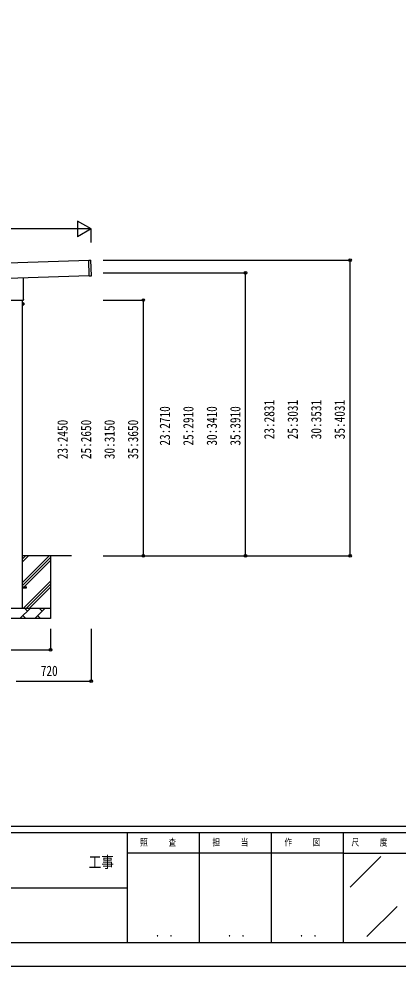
# Model space of a CAD drawing. Units: millimetres, scale not verified. Extents: x -12615 to 12615, y -8910 to 8910.
# Drawn here: x 2848 to 6481, y -8910 to 159 of the extents above; entities that cross this region are included whole.
import ezdxf
from ezdxf.enums import TextEntityAlignment as Align

# ---------------------------------------------------------------- set-up
doc = ezdxf.new("R2010")
doc.units = ezdxf.units.MM
doc.header["$LTSCALE"] = 40
for name, color, linetype in [('0-4_YKK_13', 4, 'Continuous'), ('0-5_YKK_A1', 4, 'Continuous'), ('0-6_YKK_D', 6, 'Continuous'), ('0-7_YKK_ZWAK', 7, 'Continuous')]:
    doc.layers.add(name, color=color, linetype=linetype)
doc.styles.add('ＭＳ ゴシック', font='')
doc.styles.get('ＭＳ ゴシック').set_extended_font_data('MS Gothic')

msp = doc.modelspace()

# ---------------------------------------------------------------- linework, layer by layer
at = {"layer": '0-4_YKK_13'}
for p, q in [((3517.78, -2151.2), (3536.76, -2150.57)), ((3522.77, -2301.12), (3517.78, -2151.2)), ((3542.73, -2299.45), (3537.8, -2151.53)), ((2888.94, -2319.21), (2888.94, -2522.91)), ((3522.77, -2301.12), (3541.76, -2300.48)), ((2888.58, -2535.18), (2752.7, -2535.18)), ((2890.64, -2526.18), (2890.64, -2531.68)), ((2885.14, -2578.38), (2887.64, -2578.38)), ((2887.64, -2564.28), (2893.88, -2564.28)), ((2887.64, -2574.09), (2893.88, -2574.09)), ((2887.64, -2579), (2893.88, -2579)), ((2894.64, -2560.68), (2893.88, -2559.37)), ((2894.64, -2577.68), (2893.88, -2579)), ((2894.64, -2560.68), (2894.64, -2577.68)), ((2883.14, -5277.68), (2920.64, -5277.68)), ((2883.14, -5286.68), (2920.64, -5286.68)), ((2920.64, -5286.68), (2920.64, -5277.68))]:
    msp.add_line(p, q, dxfattribs=at)
msp.add_lwpolyline([(2885.14, -2579.68), (2885.14, -2558.68), (2883.14, -2558.68), (2883.14, -2579.68)], close=True, dxfattribs=at)
for points in [[(2887.64, -2578.38), (2887.64, -2559.98), (2885.14, -2559.98)], [(2887.64, -2579), (2887.64, -2559.37), (2893.88, -2559.37)]]:
    msp.add_lwpolyline(points, dxfattribs=at)
for centre, radius, start, end in [((3536.8, -2151.57), 1, 1.90915, 91.90915), ((3541.73, -2299.49), 1, 271.90915, 1.90915), ((2886.64, -2531.68), 4, 298.95502, 345.52249), ((2886.64, -2526.18), 4, 0, 54.90037), ((2886.64, -2531.68), 4, 345.52249, 0), ((2878.4, -2569.18), 16.24, 342.41205, 17.58795), ((2890.3, -2561.82), 4.34, 325.61575, 34.38425), ((2890.3, -2576.54), 4.34, 325.61575, 34.38425)]:
    msp.add_arc(centre, radius, start, end, dxfattribs=at)
at = {"layer": '0-5_YKK_A1'}
for p, q in [((3517.84, -2153.2), (-2384.5, -2349.91)), ((-2379.67, -2494.83), (3522.67, -2298.09)), ((2883.14, -5482.18), (2883.14, -2535.18)), ((3353, -4982.18), (2883.14, -4982.18)), ((2883.14, -5237.28), (3138.24, -4982.18)), ((2883.14, -5039.29), (2940.25, -4982.18)), ((2883.14, -5011.01), (2911.96, -4982.18)), ((3150.64, -4982.18), (3150.64, -5582.18)), ((2883.14, -5265.57), (3150.64, -4998.07)), ((2883.14, -5293.85), (3150.64, -5026.35)), ((2892.8, -5482.18), (3150.64, -5224.34)), ((2921.08, -5482.18), (3150.64, -5252.62)), ((2949.37, -5482.18), (3150.64, -5280.91)), ((2490.64, -5482.18), (3150.64, -5482.18)), ((2857.8, -5582.18), (2957.8, -5482.18)), ((2929.24, -5510.74), (2900.69, -5482.18)), ((2999.22, -5582.18), (3099.22, -5482.18)), ((3070.67, -5510.74), (3042.11, -5482.18)), ((3147.36, -5482.18), (3150.64, -5478.9)), ((3150.64, -5582.18), (2490.64, -5582.18)), ((2886.35, -5553.63), (2914.9, -5582.18)), ((3027.77, -5553.63), (3056.33, -5582.18))]:
    msp.add_line(p, q, dxfattribs=at)
at = {"layer": '0-6_YKK_D'}
for p, q in [((3540.15, -1851.07), (3410.25, -1776.07)), ((3410.25, -1776.07), (3410.25, -1926.07)), ((3390.15, -1851.07), (-2252.36, -1851.07)), ((3540.15, -1851.07), (3280.34, -1851.07)), ((3540.15, -1851.07), (3410.25, -1926.07)), ((3540.15, -1982.87), (3540.15, -1850.07)), ((3654, -2151.07), (6021.15, -2151.07)), ((6020.15, -4982.18), (6020.15, -2151.07)), ((3654, -2272.18), (5021.15, -2272.18)), ((5020.15, -4982.18), (5020.15, -2272.18)), ((3654, -2532.18), (4041.15, -2532.18)), ((4040.15, -4982.18), (4040.15, -2532.18)), ((3654, -4982.18), (4041.15, -4982.18)), ((3654, -4982.18), (6021.15, -4982.18)), ((3654, -4982.18), (5021.15, -4982.18)), ((3150.64, -5682.18), (3150.64, -5883.18)), ((3540.15, -5681.7), (3540.15, -6183.18)), ((2490.64, -5882.18), (3150.64, -5882.18)), ((2820.64, -6182.18), (3540.15, -6182.18))]:
    msp.add_line(p, q, dxfattribs=at)
for centre in [(6020.15, -2151.07), (5020.15, -2272.18), (4040.15, -2532.18), (4040.15, -4982.18), (5020.15, -4982.18), (6020.15, -4982.18), (3150.64, -5882.18), (3540.15, -6182.18)]:
    msp.add_circle(centre, 12.75, dxfattribs=at)
at = {"layer": '0-7_YKK_ZWAK'}
for p, q in [((11685.06, -7575), (-11714.94, -7575)), ((3885.06, -7635), (-14.94, -7635)), ((4575.06, -7635), (4575.06, -8685)), ((5265.06, -7635), (5265.06, -8685)), ((5955.06, -7635), (5955.06, -8685)), ((6555.06, -7635), (5955.06, -7635)), ((5955.06, -7830), (3885.06, -7830)), ((5955.06, -7830), (6555.06, -7830)), ((6021.31, -8154.87), (6315.11, -7861.08)), ((-14.94, -8160), (3885.06, -8160)), ((6182.02, -8627.97), (6470.68, -8339.3)), ((-14.94, -8685), (3885.06, -8685)), ((3885.06, -8685), (5955.06, -8685)), ((5955.06, -8685), (6555.06, -8685))]:
    msp.add_line(p, q, dxfattribs=at)
msp.add_lwpolyline([(-12615, -8910), (12615, -8910), (12615, 8910), (-12615, 8910)], close=True, dxfattribs=at)
msp.add_lwpolyline([(5955.06, -7635), (3885.06, -7635), (3885.06, -8685)], dxfattribs=at)

# ---------------------------------------------------------------- texts
at = {"layer": '0-6_YKK_D', "style": 'ＭＳ ゴシック', "width": 0.8}
for s, p in [('23:2831', (5325.15, -3865.43)), ('25:3031', (5550.15, -3865.43)), ('30:3531', (5775.15, -3865.43)), ('35:4031', (6000.15, -3865.43)), ('23:2710', (4325.15, -3925.98)), ('25:2910', (4550.15, -3925.98)), ('30:3410', (4775.15, -3925.98)), ('35:3910', (5000.15, -3925.98)), ('23:2450', (3345.15, -4055.98)), ('25:2650', (3570.15, -4055.98)), ('30:3150', (3795.15, -4055.98)), ('35:3650', (4020.15, -4055.98))]:
    msp.add_text(s, height=98.97, rotation=90, dxfattribs=at).set_placement(p, align=Align.BOTTOM_LEFT)
msp.add_text('720', height=98.97, dxfattribs=at).set_placement((3058, -6162.18), align=Align.BOTTOM_LEFT)
at = {"layer": '0-7_YKK_ZWAK', "style": 'ＭＳ ゴシック', "width": 0.8}
for s, height, p in [('照     査', 65.98, (4009.26, -7777.5)), ('担     当', 65.98, (4701.66, -7777.5)), ('作     図', 65.98, (5391.66, -7777.5)), ('尺     度', 65.98, (6034.26, -7777.5)), ('工事', 110, (3517, -8002.4)), ('． ．', 77.75, (4155, -8653.06)), ('． ．', 77.75, (4845, -8653.06)), ('． ．', 77.75, (5535, -8653.06))]:
    msp.add_text(s, height=height, dxfattribs=at).set_placement(p, align=Align.BOTTOM_LEFT)

doc.saveas('drawing.dxf')
